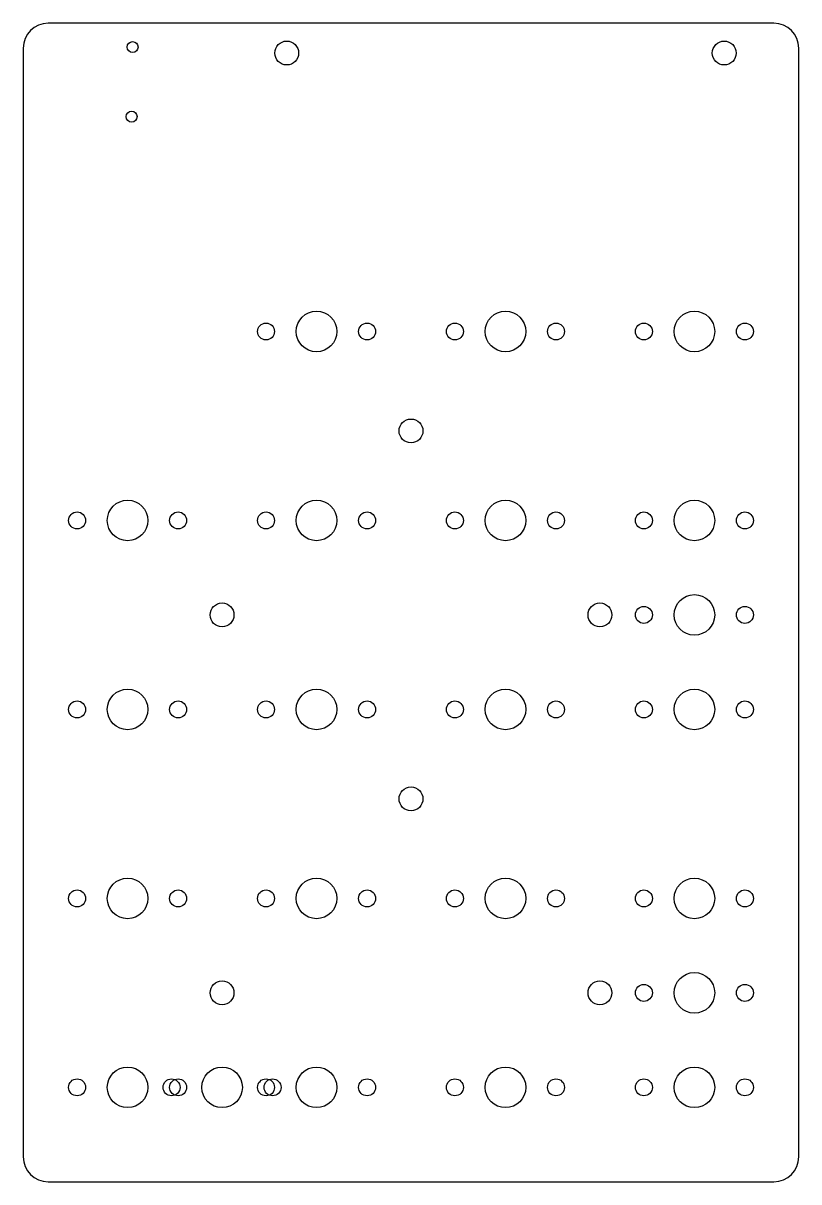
# Model space of a CAD drawing. Extents: x -10 to 68, y -10 to 107.
import ezdxf

# ---------------------------------------------------------------- set-up
doc = ezdxf.new("R2010")
doc.units = 0
doc.layers.add('20', color=253, linetype='CONTINUOUS')

msp = doc.modelspace()

# ---------------------------------------------------------------- linework, layer by layer
at = {"layer": '20'}
for p, q in [((65, 107), (-8, 107)), ((-10.5, 104.5), (-10.5, -7)), ((67.5, -7), (67.5, 104.5)), ((-8, -9.5), (65, -9.5))]:
    msp.add_line(p, q, dxfattribs=at)
for centre, radius in [((0.5, 104.6), 0.55), ((16, 104), 1.2), ((60, 104), 1.2), ((0.4, 97.6), 0.55), ((19, 76), 2.04), ((38, 76), 2.04), ((57, 76), 2.04), ((13.92, 76), 0.853), ((24.08, 76), 0.853), ((32.92, 76), 0.853), ((43.08, 76), 0.853), ((51.92, 76), 0.853), ((62.08, 76), 0.853), ((28.5, 66), 1.2), ((0, 57), 2.04), ((19, 57), 2.04), ((38, 57), 2.04), ((57, 57), 2.04), ((-5.08, 57), 0.853), ((5.08, 57), 0.853), ((13.92, 57), 0.853), ((24.08, 57), 0.853), ((32.92, 57), 0.853), ((43.08, 57), 0.853), ((51.92, 57), 0.853), ((62.08, 57), 0.853), ((57, 47.5), 2.04), ((9.5, 47.5), 1.2), ((47.5, 47.5), 1.2), ((51.92, 47.5), 0.853), ((62.08, 47.5), 0.853), ((0, 38), 2.04), ((19, 38), 2.04), ((38, 38), 2.04), ((57, 38), 2.04), ((-5.08, 38), 0.853), ((5.08, 38), 0.853), ((13.92, 38), 0.853), ((24.08, 38), 0.853), ((32.92, 38), 0.853), ((43.08, 38), 0.853), ((51.92, 38), 0.853), ((62.08, 38), 0.853), ((28.5, 29), 1.2), ((0, 19), 2.04), ((19, 19), 2.04), ((38, 19), 2.04), ((57, 19), 2.04), ((-5.08, 19), 0.853), ((5.08, 19), 0.853), ((13.92, 19), 0.853), ((24.08, 19), 0.853), ((32.92, 19), 0.853), ((43.08, 19), 0.853), ((51.92, 19), 0.853), ((62.08, 19), 0.853), ((9.5, 9.5), 1.2), ((47.5, 9.5), 1.2), ((57, 9.5), 2.04), ((51.92, 9.5), 0.853), ((62.08, 9.5), 0.853), ((0, 0), 2.04), ((9.5, 0), 2.04), ((19, 0), 2.04), ((38, 0), 2.04), ((57, 0), 2.04), ((-5.08, 0), 0.853), ((4.42, 0), 0.853), ((5.08, 0), 0.853), ((13.92, 0), 0.853), ((14.58, 0), 0.853), ((24.08, 0), 0.853), ((32.92, 0), 0.853), ((43.08, 0), 0.853), ((51.92, 0), 0.853), ((62.08, 0), 0.853)]:
    msp.add_circle(centre, radius, dxfattribs=at)
for centre, start, end in [((-8, 104.5), 90, 180), ((65, 104.5), 0, 90), ((-8, -7), 180, 270), ((65, -7), 270, 0)]:
    msp.add_arc(centre, 2.5, start, end, dxfattribs=at)

doc.saveas('drawing.dxf')
